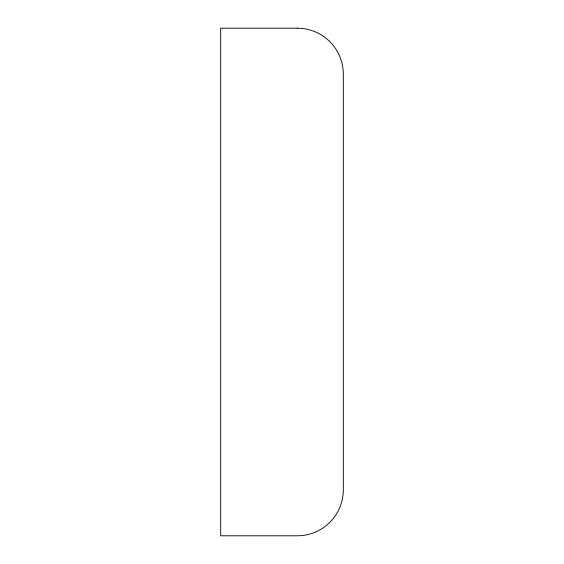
<?xml version="1.0" encoding="UTF-8"?>
<svg xmlns="http://www.w3.org/2000/svg" width="564" height="564" viewBox="0 0 564 564"><rect width="100%" height="100%" fill="white"/><g stroke="black" fill="none" stroke-linecap="round" stroke-linejoin="round"><path stroke-width="0.85" d="M297.327 28.2L220.679 28.2L220.679 535.8L297.327 535.8A45.987 45.987 0 0 0 343.321 489.813L343.321 74.187A45.987 45.987 0 0 0 297.327 28.2"/></g></svg>
